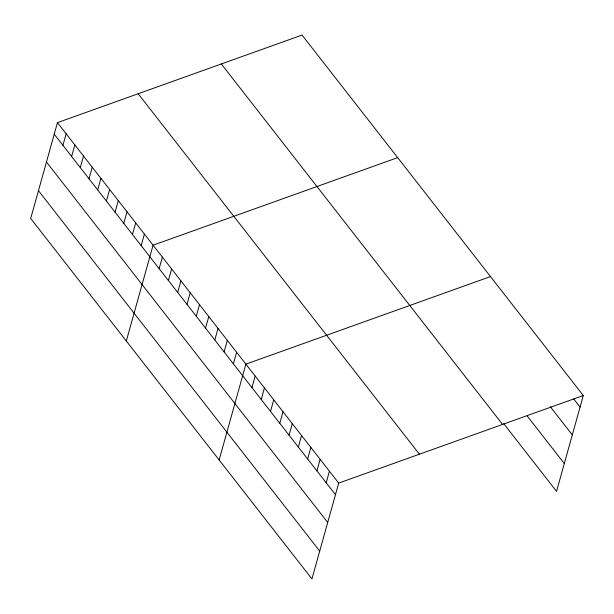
<?xml version="1.0" encoding="UTF-8"?>
<svg xmlns="http://www.w3.org/2000/svg" width="614" height="614" viewBox="0 0 614 614"><rect width="100%" height="100%" fill="white"/><g stroke="black" fill="none" stroke-linecap="round" stroke-linejoin="round"><path stroke-width="0.92" d="M57.455 122.639L30.7 218.469L311.943 578.933L338.698 483.103L57.455 122.639L302.057 35.067L583.3 395.531L556.545 491.361L503.756 423.706M62.92 145.341L66.151 133.783M71.615 156.486L74.839 144.919M80.311 167.622L83.535 156.063M88.999 178.766L92.23 167.208M97.695 189.91L100.919 178.344M106.383 201.047L109.614 189.488M115.079 212.191L118.31 200.632M123.775 223.335L126.998 211.769M132.463 234.471L135.694 222.913M141.159 245.615L144.39 234.057M126.323 341.023L153.078 245.193L397.68 157.629M159.133 268.648L162.357 257.089M168.413 280.544L171.644 268.986M177.692 292.441L180.923 280.882M186.978 304.337L190.202 292.778M196.257 316.233L199.481 304.674M205.536 328.129L208.768 316.571M214.816 340.026L218.047 328.459M224.102 351.914L227.326 340.356M233.381 363.81L236.613 352.252M219.137 459.978L245.892 364.148L490.486 276.576M251.947 387.603L255.171 376.044M261.226 399.499L264.45 387.941M270.505 411.395L273.737 399.837M279.784 423.292L283.016 411.733M289.071 435.18L292.295 423.622M298.35 447.076L301.574 435.518M307.629 458.973L310.861 447.414M316.908 470.869L320.14 459.31M326.195 482.765L329.419 471.207M338.698 483.103L583.3 395.531M573.691 398.916L580.069 407.09M550.267 406.652L572.309 434.904M527.18 415.97L564.312 463.555M221.339 63.971L502.582 424.427M138.173 93.742L419.416 454.206M54.232 134.197L335.474 494.661M46.464 162.004L327.707 522.468M38.467 190.662L319.71 551.119"/></g></svg>
